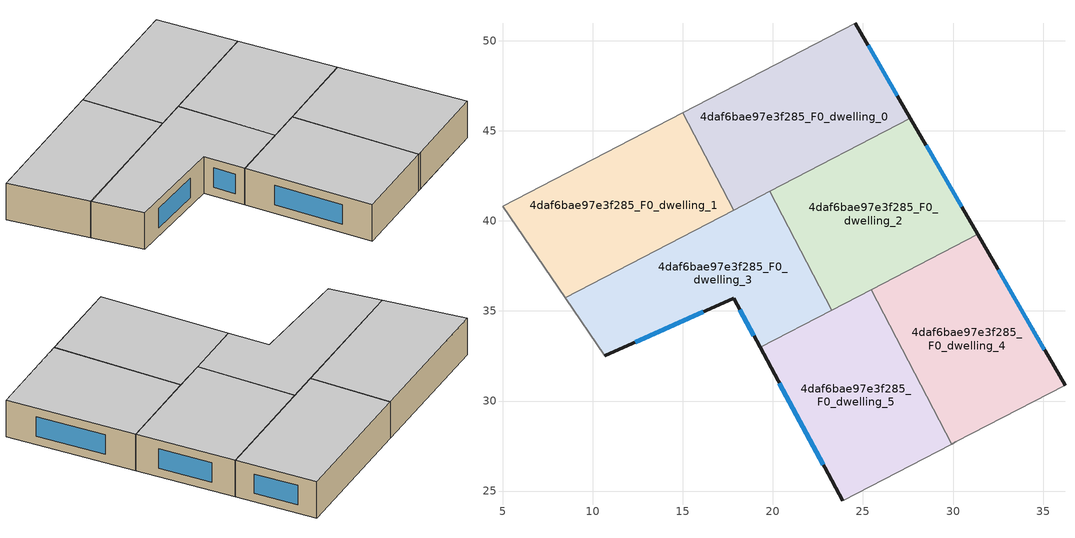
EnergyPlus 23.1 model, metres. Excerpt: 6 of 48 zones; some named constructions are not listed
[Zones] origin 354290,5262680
4daf6bae97e3f285_F0_dwelling_0
 floor ground (EU_floor_Construction): 24.57,50.98 27.63,45.7 17.81,40.59 15,46 z0
 wall outside (EU_wall_Construction): 27.63,45.7 24.57,50.98 z0:3
 wall to 4daf6bae97e3f285_F0_dwelling_1 (EU_wall_Construction): 15,46 17.81,40.59 z0:3
 wall adiabatic (EU_wall_Construction): 24.57,50.98 15,46 z0:3
 wall to 4daf6bae97e3f285_F0_dwelling_2 (EU_wall_Construction): 19.84,41.65 27.63,45.7 z0:3
 wall to 4daf6bae97e3f285_F0_dwelling_3 (EU_wall_Construction): 17.81,40.59 19.84,41.65 z0:3
 window (EU_Window_Construction): 26.91,46.94 25.29,49.74 z0.7:2.3
 ceiling to 4daf6bae97e3f285_F1_dwelling_0 (EU_floor_Construction): 27.63,45.7 24.57,50.98 15,46 17.81,40.59 z3
4daf6bae97e3f285_F0_dwelling_1
 floor ground (EU_floor_Construction): 15,46 17.81,40.59 8.47,35.73 4.99,40.8 z0
 wall adiabatic (EU_wall_Construction): 15,46 4.99,40.8 8.47,35.73 z0:3
 wall to 4daf6bae97e3f285_F0_dwelling_3 (EU_wall_Construction): 8.47,35.73 17.81,40.59 z0:3
 ceiling to 4daf6bae97e3f285_F1_dwelling_1 (EU_floor_Construction): 17.81,40.59 15,46 4.99,40.8 8.47,35.73 z3
4daf6bae97e3f285_F0_dwelling_2
 floor ground (EU_floor_Construction): 27.63,45.7 31.36,39.26 23.27,35.05 19.84,41.65 z0
 wall outside (EU_wall_Construction): 31.36,39.26 27.63,45.7 z0:3
 wall to 4daf6bae97e3f285_F0_dwelling_3 (EU_wall_Construction): 19.84,41.65 23.27,35.05 z0:3
 wall to 4daf6bae97e3f285_F0_dwelling_4 (EU_wall_Construction): 25.45,36.19 31.36,39.26 z0:3
 wall to 4daf6bae97e3f285_F0_dwelling_5 (EU_wall_Construction): 23.27,35.05 25.45,36.19 z0:3
 window (EU_Window_Construction): 30.48,40.78 28.5,44.19 z0.7:2.3
 ceiling to 4daf6bae97e3f285_F1_dwelling_2 (EU_floor_Construction): 31.36,39.26 27.63,45.7 19.84,41.65 23.27,35.05 z3
4daf6bae97e3f285_F0_dwelling_3
 floor ground (EU_floor_Construction): 19.84,41.65 23.27,35.05 19.29,32.98 17.81,35.71 10.67,32.52 8.47,35.73 z0
 wall outside (EU_wall_Construction): 10.67,32.52 17.81,35.71 19.29,32.98 z0:3
 wall adiabatic (EU_wall_Construction): 8.47,35.73 10.67,32.52 z0:3
 wall to 4daf6bae97e3f285_F0_dwelling_5 (EU_wall_Construction): 19.29,32.98 23.27,35.05 z0:3
 window (EU_Window_Construction): 18.16,35.07 18.94,33.62 / 12.34,33.27 16.14,34.96 z0.7:2.3
 ceiling to 4daf6bae97e3f285_F1_dwelling_3 (EU_floor_Construction): 23.27,35.05 19.84,41.65 8.47,35.73 10.67,32.52 17.81,35.71 19.29,32.98 z3
4daf6bae97e3f285_F0_dwelling_4
 floor ground (EU_floor_Construction): 31.36,39.26 36.22,30.88 29.92,27.61 25.45,36.19 z0
 wall outside (EU_wall_Construction): 36.22,30.88 31.36,39.26 z0:3
 wall to 4daf6bae97e3f285_F0_dwelling_5 (EU_wall_Construction): 25.45,36.19 29.92,27.61 z0:3
 wall to 4daf6bae97e3f285_F0_dwelling_6 (EU_wall_Construction): 30.16,27.73 36.22,30.88 z0:3
 wall to 4daf6bae97e3f285_F0_dwelling_7 (EU_wall_Construction): 29.92,27.61 30.16,27.73 z0:3
 window (EU_Window_Construction): 35.08,32.85 32.5,37.3 z0.7:2.3
 ceiling to 4daf6bae97e3f285_F1_dwelling_4 (EU_floor_Construction): 36.22,30.88 31.36,39.26 25.45,36.19 29.92,27.61 z3
4daf6bae97e3f285_F0_dwelling_5
 floor ground (EU_floor_Construction): 25.45,36.19 29.92,27.61 23.87,24.46 19.29,32.98 z0
 wall outside (EU_wall_Construction): 19.29,32.98 23.87,24.46 z0:3
 wall to 4daf6bae97e3f285_F0_dwelling_7 (EU_wall_Construction): 23.87,24.46 29.92,27.61 z0:3
 window (EU_Window_Construction): 20.36,30.98 22.79,26.46 z0.7:2.3
 ceiling to 4daf6bae97e3f285_F1_dwelling_5 (EU_floor_Construction): 29.92,27.61 25.45,36.19 19.29,32.98 23.87,24.46 z3
[SCHEDULE:FILE] Column Number=1; Rows to Skip at Top=0; Number of Hours of Data=8760; Column Separator=Comma; Interpolate to Timestep=No; Minutes per Item=60; Adjust Schedule for Daylight Savings=Yes
Name | File
EU_Step8_GainSchedule_4daf6bae97e3f285_F2_dwelling_4_f000 | ../../schedules/4daf6bae97e3f285/4daf6bae97e3f285_F2_dwelling_4_f000_gain.csv
EU_Step8_GainSchedule_4daf6bae97e3f285_F2_dwelling_5_f000 | ../../schedules/4daf6bae97e3f285/4daf6bae97e3f285_F2_dwelling_5_f000_gain.csv
EU_Step8_GainSchedule_4daf6bae97e3f285_F2_dwelling_6_f000 | ../../schedules/4daf6bae97e3f285/4daf6bae97e3f285_F2_dwelling_6_f000_gain.csv
EU_Step8_GainSchedule_4daf6bae97e3f285_F2_dwelling_7_f000 | ../../schedules/4daf6bae97e3f285/4daf6bae97e3f285_F2_dwelling_7_f000_gain.csv
EU_Step8_GainSchedule_4daf6bae97e3f285_F2_dwelling_8_f000 | ../../schedules/4daf6bae97e3f285/4daf6bae97e3f285_F2_dwelling_8_f000_gain.csv
EU_Step8_GainSchedule_4daf6bae97e3f285_F2_dwelling_9_f000 | ../../schedules/4daf6bae97e3f285/4daf6bae97e3f285_F2_dwelling_9_f000_gain.csv
EU_Step8_GainSchedule_4daf6bae97e3f285_F2_dwelling_10_f000 | ../../schedules/4daf6bae97e3f285/4daf6bae97e3f285_F2_dwelling_10_f000_gain.csv
EU_Step8_GainSchedule_4daf6bae97e3f285_F2_dwelling_11_f000 | ../../schedules/4daf6bae97e3f285/4daf6bae97e3f285_F2_dwelling_11_f000_gain.csv
